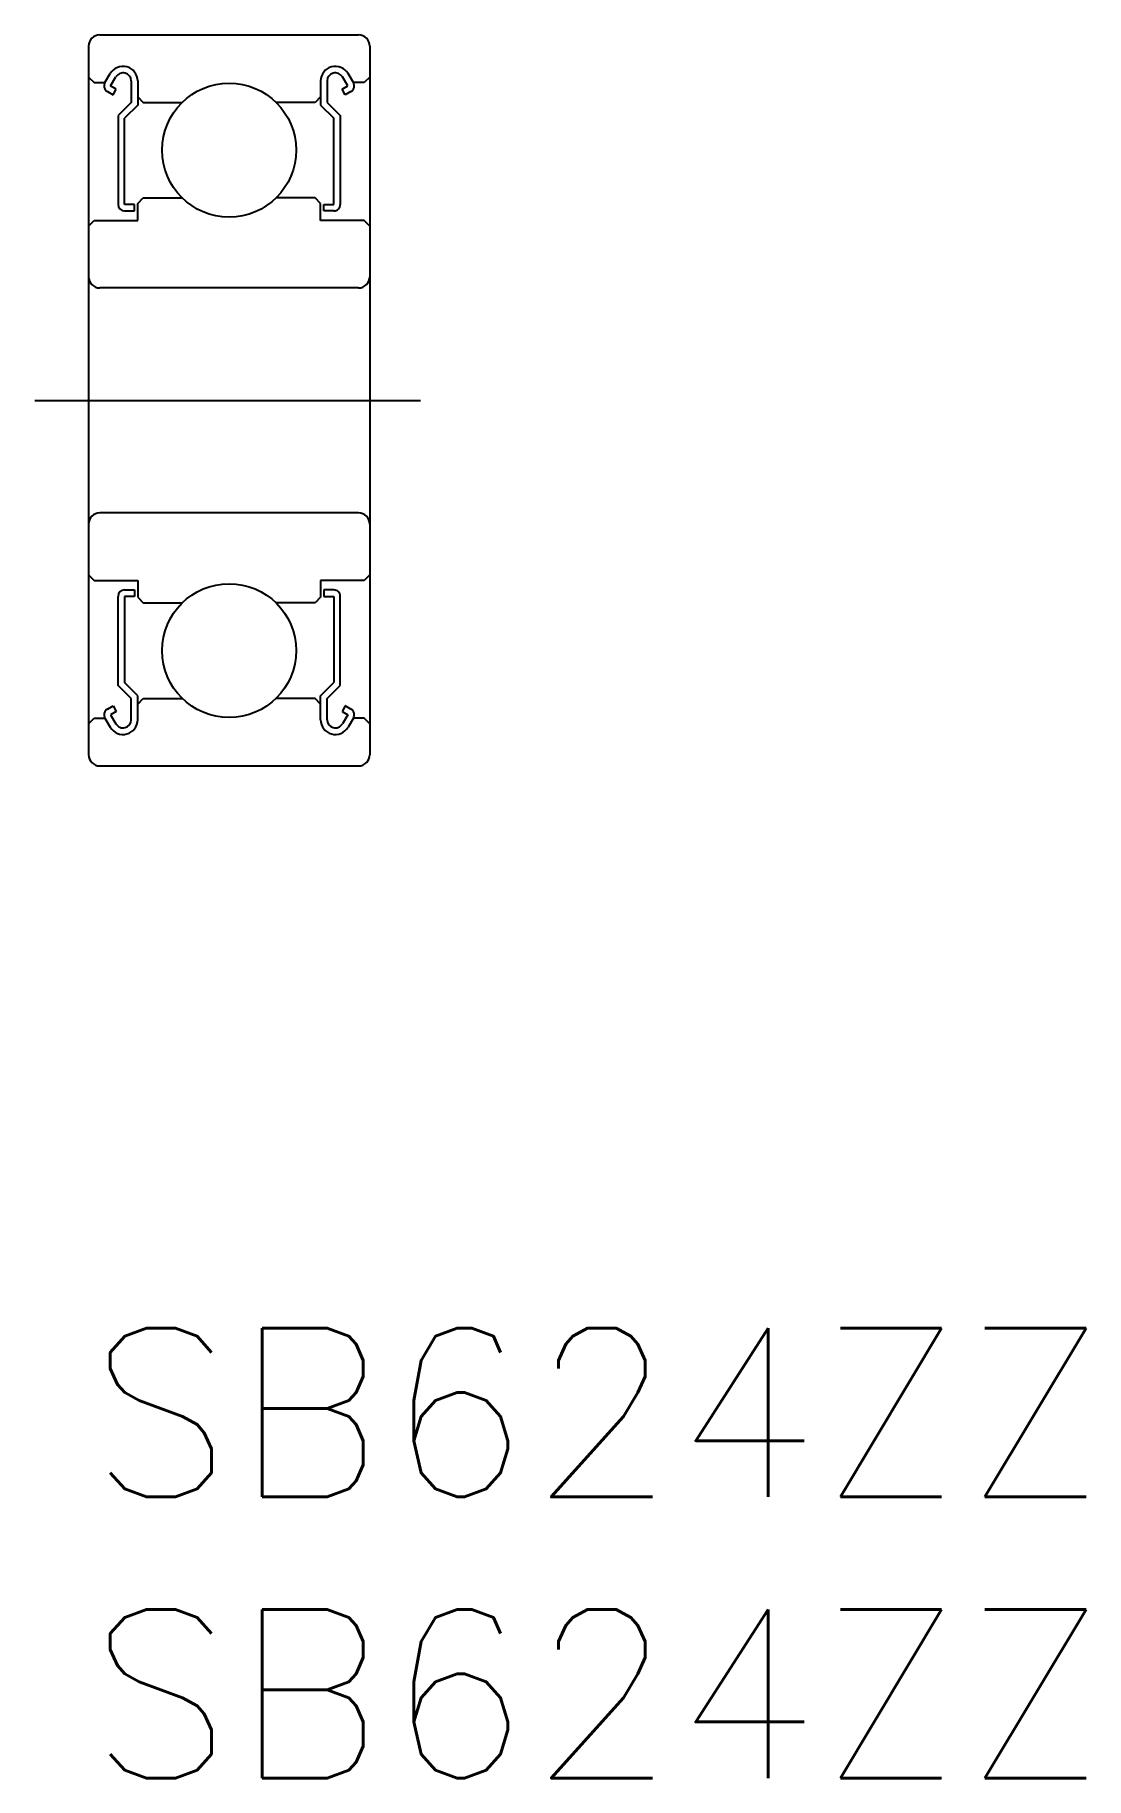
# Model space of a CAD drawing. Extents: x -1 to 17.7, y -8 to 23.
import ezdxf

# ---------------------------------------------------------------- set-up
doc = ezdxf.new("R2010")
doc.units = 0
doc.header["$LTSCALE"] = 0.5
doc.linetypes.add('CENTER', pattern=[50.8, 31.75, -6.35, 6.35, -6.35])
for name, color, linetype in [('MSM_CENTER', 1, 'CENTER'), ('MSM_CONTINUOUS', 7, 'CONTINUOUS'), ('MSM_PART_NUMBER', 7, 'CONTINUOUS')]:
    doc.layers.add(name, color=color, linetype=linetype)
doc.styles.get("Standard").update_dxf_attribs({"font": 'txt.shx', "height": 1, "bigfont": 'bigfont.shx'})

# ---------------------------------------------------------------- blocks, each defined once
blk = doc.blocks.new('*U6')
at = {"layer": 'MSM_PART_NUMBER'}
blk.add_text('SB624ZZ', height=3, dxfattribs=at).set_placement((0, -3))
blk = doc.blocks.new('*U7')
at = {"layer": 'MSM_PART_NUMBER'}
blk.add_text('SB624ZZ', height=3, dxfattribs=at).set_placement((0, -8))

msp = doc.modelspace()

# ---------------------------------------------------------------- linework, layer by layer
at = {"layer": 'MSM_CENTER'}
msp.add_line((-0.95598, 16.5), (5.90162, 16.5), dxfattribs=at)
at = {"layer": 'MSM_CONTINUOUS'}
for p, q in [((0.2, 23), (4.8, 23)), ((0, 22.8), (0, 10.2)), ((5, 22.8), (5, 10.2)), ((0, 22.25001), (0.1, 22.15001)), ((0.1, 22.15), (0.29098, 22.15)), ((0.29099, 22.15), (0.38597, 22.31049)), ((0.39178, 22.09181), (0.48677, 22.2523)), ((0.49257, 22.03363), (0.39178, 22.09183)), ((0.43437, 21.93284), (0.49257, 22.03363)), ((0.75654, 22.18001), (0.75654, 21.8)), ((0.87293, 22.18001), (0.87293, 21.75179)), ((4.12707, 22.18001), (4.12707, 21.75179)), ((4.24346, 22.18001), (4.24346, 21.8)), ((4.50743, 22.03363), (4.60822, 22.09182)), ((4.56562, 21.93284), (4.50743, 22.03363)), ((4.60822, 22.09181), (4.51323, 22.2523)), ((4.70902, 22.15001), (4.61403, 22.3105)), ((4.9, 22.15), (4.70902, 22.15)), ((5, 22.25), (4.9, 22.15)), ((0.33358, 21.99103), (0.43438, 21.93283)), ((0.75655, 21.80001), (0.52377, 21.56723)), ((0.87294, 21.75179), (0.64016, 21.51901)), ((0.87294, 21.90001), (0.97294, 21.80001)), ((0.97293, 21.8), (1.66632, 21.8)), ((4.02707, 21.8), (3.33368, 21.8)), ((4.12706, 21.9), (4.02706, 21.8)), ((4.12706, 21.75179), (4.35984, 21.519)), ((4.24345, 21.8), (4.47623, 21.56722)), ((4.66642, 21.99103), (4.56562, 21.93283)), ((0.52376, 21.56722), (0.52376, 19.98639)), ((0.64016, 19.98639), (0.64016, 21.51901)), ((4.35984, 19.98639), (4.35984, 21.519)), ((4.47624, 21.56722), (4.47624, 19.98639)), ((5, 21.225), (5, 21.2251)), ((0.64015, 19.87), (0.81474, 19.87)), ((0.81475, 19.98639), (0.64016, 19.98639)), ((0.81474, 19.87), (0.81474, 19.98639)), ((0.87293, 19.7), (0.87293, 20)), ((0.87294, 20), (0.97294, 20.1)), ((0.97293, 20.1), (1.66632, 20.1)), ((4.02707, 20.1), (3.33368, 20.1)), ((4.12706, 20.00001), (4.02707, 20.10001)), ((4.12707, 19.7), (4.12707, 20)), ((4.18526, 19.87), (4.18526, 19.98639)), ((4.18526, 19.98639), (4.35984, 19.98639)), ((4.35985, 19.87), (4.18526, 19.87)), ((0, 19.60001), (0.1, 19.70001)), ((0.1, 19.7), (0.87293, 19.7)), ((4.9, 19.7), (4.12707, 19.7)), ((5, 19.60001), (4.9, 19.70001)), ((5, 19.65), (5.0001, 19.65)), ((4.8, 18.5), (0.2, 18.5)), ((4.8, 14.5), (0.2, 14.5)), ((0, 13.39999), (0.1, 13.29999)), ((5, 13.39999), (4.9, 13.29999)), ((0.1, 13.3), (0.87293, 13.3)), ((0.64015, 13.13), (0.81474, 13.13)), ((0.81474, 13.13), (0.81474, 13.01361)), ((0.87293, 13.3), (0.87293, 13)), ((4.9, 13.3), (4.12707, 13.3)), ((4.12707, 13.3), (4.12707, 13)), ((4.35985, 13.13), (4.18526, 13.13)), ((4.18526, 13.13), (4.18526, 13.01361)), ((0.52376, 11.43278), (0.52376, 13.01361)), ((0.64016, 13.01361), (0.64016, 11.48099)), ((0.81475, 13.01361), (0.64016, 13.01361)), ((0.87294, 13), (0.97294, 12.9)), ((0.97293, 12.9), (1.66632, 12.9)), ((4.02707, 12.9), (3.33368, 12.9)), ((4.12706, 12.99999), (4.02707, 12.89999)), ((4.18526, 13.01361), (4.35984, 13.01361)), ((4.35984, 13.01361), (4.35984, 11.481)), ((4.47624, 11.43278), (4.47624, 13.01361)), ((0.87294, 11.24821), (0.64016, 11.48099)), ((4.12706, 11.24821), (4.35984, 11.481)), ((0.75655, 11.19999), (0.52377, 11.43277)), ((0.75654, 10.81999), (0.75654, 11.2)), ((0.87293, 10.81999), (0.87293, 11.24821)), ((0.87294, 11.09999), (0.97294, 11.19999)), ((0.97293, 11.2), (1.66632, 11.2)), ((4.02707, 11.2), (3.33368, 11.2)), ((4.12706, 11.1), (4.02706, 11.2)), ((4.12707, 10.81999), (4.12707, 11.24821)), ((4.24345, 11.2), (4.47623, 11.43278)), ((4.24346, 10.81999), (4.24346, 11.2)), ((0.1, 10.85), (0.29099, 10.85)), ((0.29099, 10.85), (0.38597, 10.68951)), ((0.33358, 11.00897), (0.43438, 11.06717)), ((0.49257, 10.96637), (0.39178, 10.90817)), ((0.39178, 10.90819), (0.48677, 10.7477)), ((0.43437, 11.06716), (0.49257, 10.96637)), ((4.56562, 11.06716), (4.50743, 10.96637)), ((4.50743, 10.96637), (4.60822, 10.90818)), ((4.60822, 10.90819), (4.51323, 10.7477)), ((4.66642, 11.00897), (4.56562, 11.06717)), ((4.9, 10.85), (4.70902, 10.85)), ((5, 10.75), (4.9, 10.85)), ((0, 10.74999), (0.1, 10.84999)), ((4.70902, 10.84999), (4.61403, 10.6895)), ((0.2, 10), (4.8, 10))]:
    msp.add_line(p, q, dxfattribs=at)
for centre in [(2.5, 20.95), (2.5, 12.05)]:
    msp.add_circle(centre, 1.1906, dxfattribs=at)
for centre, radius, start, end in [((0.2, 22.8), 0.2, 90, 180), ((4.8, 22.8), 0.2, 0, 90), ((0.61197, 22.18001), 0.26096, 0, 150.00011), ((0.61197, 22.18001), 0.14457, 0, 149.99983), ((4.38803, 22.18001), 0.26097, 30, 180.00005), ((4.38803, 22.18001), 0.14457, 30, 180.00005), ((0.39178, 22.0918), 0.11639, 150.00066, 240.00041), ((4.60822, 22.0918), 0.11639, 299.99921, 29.99951), ((0.64015, 19.98639), 0.11639, 180.00005, 270.00003), ((4.35985, 19.98639), 0.11639, 269.99954, 0), ((0.2, 18.7), 0.2, 180, 270), ((4.8, 18.7), 0.2, 270, 0), ((0.2, 14.3), 0.2, 90, 180), ((4.8, 14.3), 0.2, 0, 90), ((0.64015, 13.01361), 0.11639, 89.99997, 179.99995), ((4.35985, 13.01361), 0.11639, 0, 90.00046), ((0.39178, 10.9082), 0.11638, 119.998442, 210.006552), ((4.60822, 10.9082), 0.11639, 330.00049, 60.00079), ((0.61197, 10.81999), 0.26096, 209.99989, 0), ((0.61197, 10.81999), 0.14457, 210.00017, 0), ((4.38803, 10.81999), 0.26097, 179.99995, 330), ((4.38803, 10.81999), 0.14457, 179.99995, 330), ((0.2, 10.2), 0.2, 180, 270), ((4.8, 10.2), 0.2, 270, 0)]:
    msp.add_arc(centre, radius, start, end, dxfattribs=at)

# ---------------------------------------------------------------- block references
for name in ['*U6', '*U7']:
    msp.add_blockref(name, (0, 0), dxfattribs=at)

doc.saveas('drawing.dxf')
